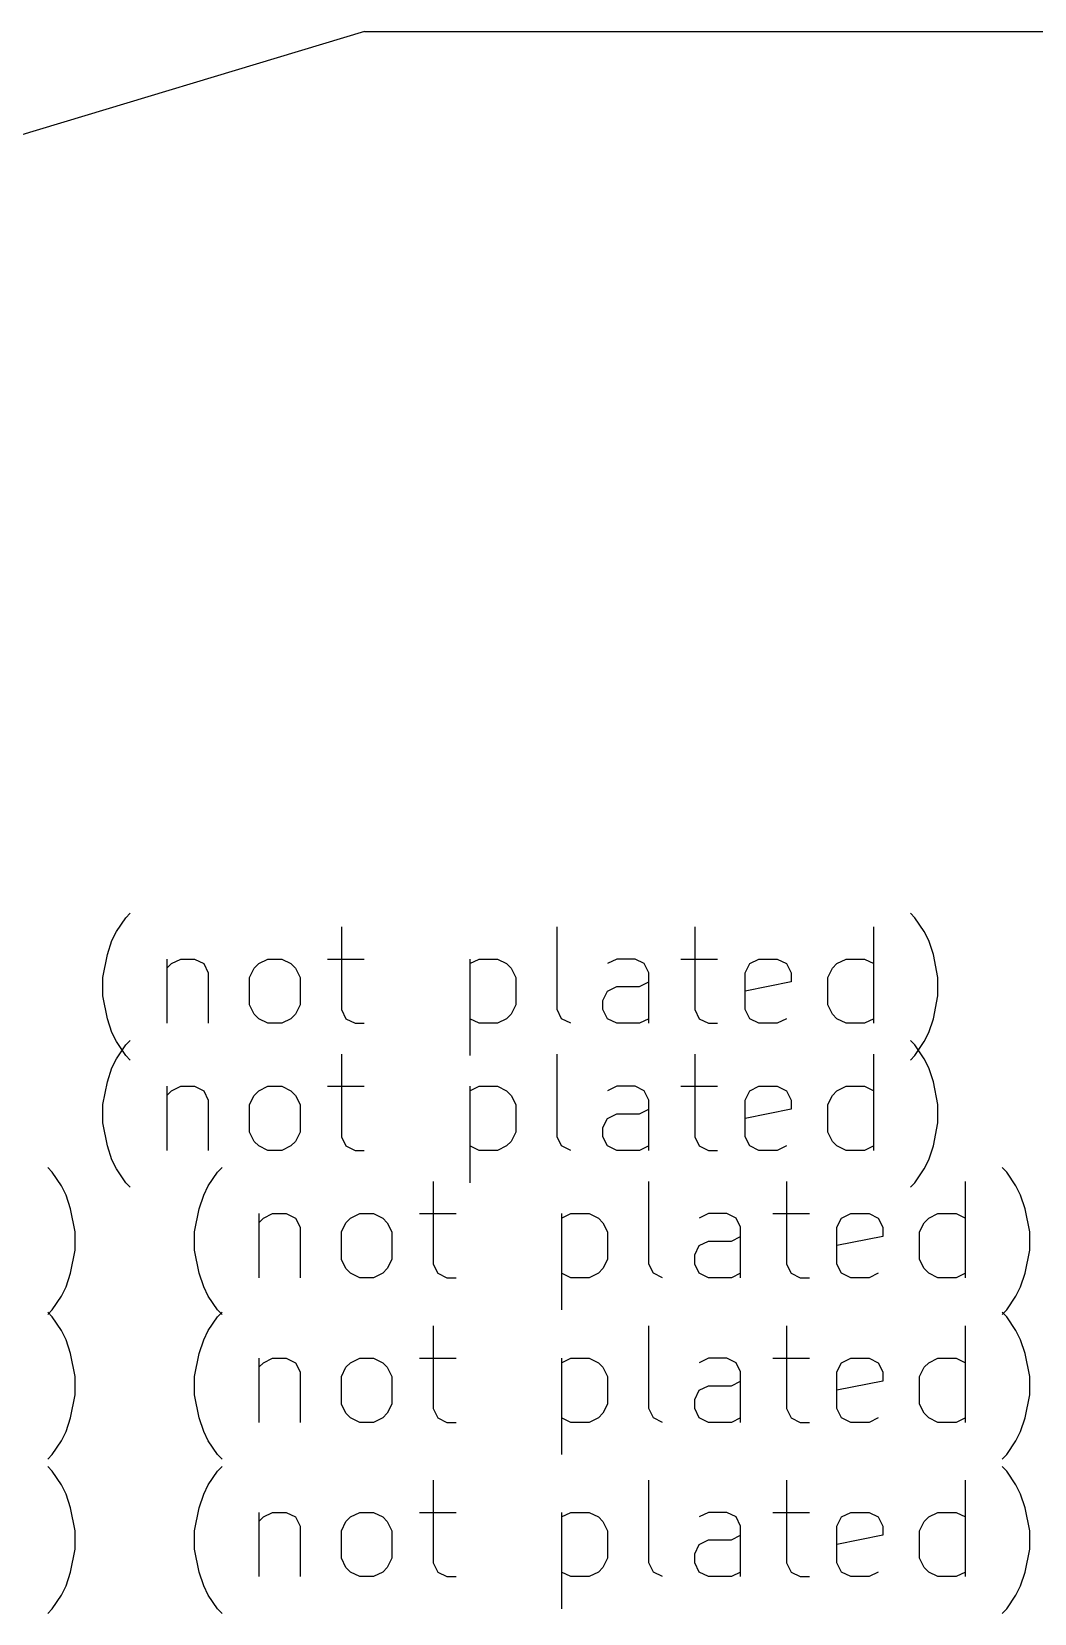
# Model space of a CAD drawing. Extents: x 80 to 226, y -166 to -35.
# Drawn here: x 131.34 to 152.15, y -166.26 to -133.45 of the extents above; entities that cross this region are included whole.
import ezdxf

# ---------------------------------------------------------------- set-up
doc = ezdxf.new("R2010")
doc.units = 0
doc.layers.add('BLACK', color=7, linetype='CONTINUOUS')

msp = doc.modelspace()

# ---------------------------------------------------------------- linework, layer by layer
at = {"layer": 'BLACK', "linetype": 'CONTINUOUS'}
for p, q in [((138.251328, -133.4495), (94.62, -146.5795)), ((138.251328, -133.4495), (187.225, -133.4495)), ((133.104034, -152.117972), (133.29451, -151.832257)), ((133.29451, -151.832257), (133.389749, -151.737019)), ((149.675464, -151.832257), (149.580226, -151.737019)), ((149.86594, -152.117972), (149.675464, -151.832257)), ((133.008796, -152.308448), (133.104034, -152.117972)), ((137.770701, -152.022734), (137.770701, -153.737019)), ((142.246892, -153.737019), (142.246892, -152.022734)), ((145.104035, -152.022734), (145.104035, -153.737019)), ((148.818321, -154.022734), (148.818321, -152.022734)), ((149.961178, -152.308448), (149.86594, -152.117972)), ((132.913558, -152.594162), (133.008796, -152.308448)), ((150.056416, -152.594162), (149.961178, -152.308448)), ((132.81832, -153.070353), (132.913558, -152.594162)), ((134.151653, -152.6894), (134.151653, -154.022734)), ((134.151653, -152.879876), (134.246891, -152.784638)), ((134.246891, -152.784638), (134.437367, -152.6894)), ((134.437367, -152.6894), (134.723082, -152.6894)), ((134.723082, -152.6894), (134.913558, -152.784638)), ((134.913558, -152.784638), (135.008796, -152.975115)), ((135.865939, -153.070353), (135.961177, -152.879876)), ((135.961177, -152.879876), (136.056415, -152.784638)), ((136.056415, -152.784638), (136.246891, -152.6894)), ((136.246891, -152.6894), (136.532606, -152.6894)), ((136.532606, -152.6894), (136.723082, -152.784638)), ((136.723082, -152.784638), (136.81832, -152.879876)), ((136.81832, -152.879876), (136.913558, -153.070353)), ((137.484987, -152.6894), (138.246891, -152.6894)), ((140.437368, -152.6894), (140.437368, -154.6894)), ((140.437368, -152.784638), (140.627844, -152.6894)), ((140.627844, -152.6894), (141.008797, -152.6894)), ((141.008797, -152.6894), (141.199273, -152.784638)), ((141.199273, -152.784638), (141.294511, -152.879876)), ((141.294511, -152.879876), (141.389749, -153.070353)), ((143.484987, -152.6894), (143.294511, -152.784638)), ((143.86594, -152.6894), (143.484987, -152.6894)), ((144.056416, -152.784638), (143.86594, -152.6894)), ((144.151654, -152.975115), (144.056416, -152.784638)), ((144.818321, -152.6894), (145.580225, -152.6894)), ((146.151654, -152.975115), (146.246892, -152.784638)), ((146.246892, -152.784638), (146.437368, -152.6894)), ((146.437368, -152.6894), (146.818321, -152.6894)), ((146.818321, -152.6894), (147.008797, -152.784638)), ((147.008797, -152.784638), (147.104035, -152.975115)), ((147.86594, -153.070353), (147.961178, -152.879876)), ((147.961178, -152.879876), (148.056416, -152.784638)), ((148.056416, -152.784638), (148.246892, -152.6894)), ((148.246892, -152.6894), (148.627845, -152.6894)), ((148.627845, -152.6894), (148.818321, -152.784638)), ((150.151654, -153.070353), (150.056416, -152.594162)), ((132.81832, -153.451305), (132.81832, -153.070353)), ((135.008796, -152.975115), (135.008796, -154.022734)), ((135.865939, -153.641781), (135.865939, -153.070353)), ((136.913558, -153.070353), (136.913558, -153.641781)), ((141.389749, -153.070353), (141.389749, -153.641781)), ((143.961178, -153.260829), (144.151654, -153.165591)), ((144.151654, -154.022734), (144.151654, -152.975115)), ((146.151654, -153.737019), (146.151654, -152.975115)), ((147.104035, -153.165591), (146.151654, -153.356067)), ((147.104035, -152.975115), (147.104035, -153.165591)), ((147.86594, -153.641781), (147.86594, -153.070353)), ((150.151654, -153.451305), (150.151654, -153.070353)), ((132.913558, -153.927496), (132.81832, -153.451305)), ((143.199273, -153.546543), (143.294511, -153.356067)), ((143.199273, -153.737019), (143.199273, -153.546543)), ((143.294511, -153.356067), (143.484987, -153.260829)), ((143.484987, -153.260829), (143.961178, -153.260829)), ((150.056416, -153.927496), (150.151654, -153.451305)), ((135.961177, -153.832257), (135.865939, -153.641781)), ((136.056415, -153.927496), (135.961177, -153.832257)), ((136.81832, -153.832257), (136.723082, -153.927496)), ((136.913558, -153.641781), (136.81832, -153.832257)), ((137.770701, -153.737019), (137.865939, -153.927496)), ((141.294511, -153.832257), (141.199273, -153.927496)), ((141.389749, -153.641781), (141.294511, -153.832257)), ((142.34213, -153.927496), (142.246892, -153.737019)), ((143.294511, -153.927496), (143.199273, -153.737019)), ((145.104035, -153.737019), (145.199273, -153.927496)), ((146.246892, -153.927496), (146.151654, -153.737019)), ((147.961178, -153.832257), (147.86594, -153.641781)), ((148.056416, -153.927496), (147.961178, -153.832257)), ((133.008796, -154.21321), (132.913558, -153.927496)), ((133.104034, -154.403686), (133.008796, -154.21321)), ((136.246891, -154.022734), (136.056415, -153.927496)), ((136.532606, -154.022734), (136.246891, -154.022734)), ((136.723082, -153.927496), (136.532606, -154.022734)), ((137.865939, -153.927496), (138.056415, -154.022734)), ((138.056415, -154.022734), (138.246891, -154.022734)), ((140.627844, -154.022734), (140.437368, -153.927496)), ((141.008797, -154.022734), (140.627844, -154.022734)), ((141.199273, -153.927496), (141.008797, -154.022734)), ((142.532606, -154.022734), (142.34213, -153.927496)), ((143.484987, -154.022734), (143.294511, -153.927496)), ((143.961178, -154.022734), (143.484987, -154.022734)), ((144.151654, -153.927496), (143.961178, -154.022734)), ((145.199273, -153.927496), (145.389749, -154.022734)), ((145.389749, -154.022734), (145.580225, -154.022734)), ((146.437368, -154.022734), (146.246892, -153.927496)), ((146.818321, -154.022734), (146.437368, -154.022734)), ((147.008797, -153.927496), (146.818321, -154.022734)), ((148.246892, -154.022734), (148.056416, -153.927496)), ((148.627845, -154.022734), (148.246892, -154.022734)), ((148.818321, -153.927496), (148.627845, -154.022734)), ((149.86594, -154.403686), (149.961178, -154.21321)), ((149.961178, -154.21321), (150.056416, -153.927496)), ((133.29451, -154.6894), (133.104034, -154.403686)), ((133.104034, -154.757972), (133.29451, -154.472257)), ((133.29451, -154.472257), (133.389749, -154.377019)), ((149.675464, -154.472257), (149.580226, -154.377019)), ((149.675464, -154.6894), (149.86594, -154.403686)), ((149.86594, -154.757972), (149.675464, -154.472257)), ((133.008796, -154.948448), (133.104034, -154.757972)), ((133.389749, -154.784638), (133.29451, -154.6894)), ((137.770701, -154.662734), (137.770701, -156.377019)), ((142.246892, -156.377019), (142.246892, -154.662734)), ((145.104035, -154.662734), (145.104035, -156.377019)), ((148.818321, -156.662734), (148.818321, -154.662734)), ((149.580226, -154.784638), (149.675464, -154.6894)), ((149.961178, -154.948448), (149.86594, -154.757972)), ((132.913558, -155.234162), (133.008796, -154.948448)), ((150.056416, -155.234162), (149.961178, -154.948448)), ((132.81832, -155.710353), (132.913558, -155.234162)), ((134.151653, -155.3294), (134.151653, -156.662734)), ((134.151653, -155.519876), (134.246891, -155.424638)), ((134.246891, -155.424638), (134.437367, -155.3294)), ((134.437367, -155.3294), (134.723082, -155.3294)), ((134.723082, -155.3294), (134.913558, -155.424638)), ((134.913558, -155.424638), (135.008796, -155.615115)), ((135.865939, -155.710353), (135.961177, -155.519876)), ((135.961177, -155.519876), (136.056415, -155.424638)), ((136.056415, -155.424638), (136.246891, -155.3294)), ((136.246891, -155.3294), (136.532606, -155.3294)), ((136.532606, -155.3294), (136.723082, -155.424638)), ((136.723082, -155.424638), (136.81832, -155.519876)), ((136.81832, -155.519876), (136.913558, -155.710353)), ((137.484987, -155.3294), (138.246891, -155.3294)), ((140.437368, -155.3294), (140.437368, -157.3294)), ((140.437368, -155.424638), (140.627844, -155.3294)), ((140.627844, -155.3294), (141.008797, -155.3294)), ((141.008797, -155.3294), (141.199273, -155.424638)), ((141.199273, -155.424638), (141.294511, -155.519876)), ((141.294511, -155.519876), (141.389749, -155.710353)), ((143.484987, -155.3294), (143.294511, -155.424638)), ((143.86594, -155.3294), (143.484987, -155.3294)), ((144.056416, -155.424638), (143.86594, -155.3294)), ((144.151654, -155.615115), (144.056416, -155.424638)), ((144.818321, -155.3294), (145.580225, -155.3294)), ((146.151654, -155.615115), (146.246892, -155.424638)), ((146.246892, -155.424638), (146.437368, -155.3294)), ((146.437368, -155.3294), (146.818321, -155.3294)), ((146.818321, -155.3294), (147.008797, -155.424638)), ((147.008797, -155.424638), (147.104035, -155.615115)), ((147.86594, -155.710353), (147.961178, -155.519876)), ((147.961178, -155.519876), (148.056416, -155.424638)), ((148.056416, -155.424638), (148.246892, -155.3294)), ((148.246892, -155.3294), (148.627845, -155.3294)), ((148.627845, -155.3294), (148.818321, -155.424638)), ((150.151654, -155.710353), (150.056416, -155.234162)), ((132.81832, -156.091305), (132.81832, -155.710353)), ((135.008796, -155.615115), (135.008796, -156.662734)), ((135.865939, -156.281781), (135.865939, -155.710353)), ((136.913558, -155.710353), (136.913558, -156.281781)), ((141.389749, -155.710353), (141.389749, -156.281781)), ((143.961178, -155.900829), (144.151654, -155.805591)), ((144.151654, -156.662734), (144.151654, -155.615115)), ((146.151654, -156.377019), (146.151654, -155.615115)), ((147.104035, -155.805591), (146.151654, -155.996067)), ((147.104035, -155.615115), (147.104035, -155.805591)), ((147.86594, -156.281781), (147.86594, -155.710353)), ((150.151654, -156.091305), (150.151654, -155.710353)), ((132.913558, -156.567496), (132.81832, -156.091305)), ((143.199273, -156.186543), (143.294511, -155.996067)), ((143.199273, -156.377019), (143.199273, -156.186543)), ((143.294511, -155.996067), (143.484987, -155.900829)), ((143.484987, -155.900829), (143.961178, -155.900829)), ((150.056416, -156.567496), (150.151654, -156.091305)), ((135.961177, -156.472257), (135.865939, -156.281781)), ((136.056415, -156.567496), (135.961177, -156.472257)), ((136.81832, -156.472257), (136.723082, -156.567496)), ((136.913558, -156.281781), (136.81832, -156.472257)), ((137.770701, -156.377019), (137.865939, -156.567496)), ((141.294511, -156.472257), (141.199273, -156.567496)), ((141.389749, -156.281781), (141.294511, -156.472257)), ((142.34213, -156.567496), (142.246892, -156.377019)), ((143.294511, -156.567496), (143.199273, -156.377019)), ((145.104035, -156.377019), (145.199273, -156.567496)), ((146.246892, -156.567496), (146.151654, -156.377019)), ((147.961178, -156.472257), (147.86594, -156.281781)), ((148.056416, -156.567496), (147.961178, -156.472257)), ((133.008796, -156.85321), (132.913558, -156.567496)), ((133.104034, -157.043686), (133.008796, -156.85321)), ((136.246891, -156.662734), (136.056415, -156.567496)), ((136.532606, -156.662734), (136.246891, -156.662734)), ((136.723082, -156.567496), (136.532606, -156.662734)), ((137.865939, -156.567496), (138.056415, -156.662734)), ((138.056415, -156.662734), (138.246891, -156.662734)), ((140.627844, -156.662734), (140.437368, -156.567496)), ((141.008797, -156.662734), (140.627844, -156.662734)), ((141.199273, -156.567496), (141.008797, -156.662734)), ((142.532606, -156.662734), (142.34213, -156.567496)), ((143.484987, -156.662734), (143.294511, -156.567496)), ((143.961178, -156.662734), (143.484987, -156.662734)), ((144.151654, -156.567496), (143.961178, -156.662734)), ((145.199273, -156.567496), (145.389749, -156.662734)), ((145.389749, -156.662734), (145.580225, -156.662734)), ((146.437368, -156.662734), (146.246892, -156.567496)), ((146.818321, -156.662734), (146.437368, -156.662734)), ((147.008797, -156.567496), (146.818321, -156.662734)), ((148.246892, -156.662734), (148.056416, -156.567496)), ((148.627845, -156.662734), (148.246892, -156.662734)), ((148.818321, -156.567496), (148.627845, -156.662734)), ((149.86594, -157.043686), (149.961178, -156.85321)), ((149.961178, -156.85321), (150.056416, -156.567496)), ((131.770701, -157.112257), (131.675463, -157.017019)), ((131.961177, -157.397972), (131.770701, -157.112257)), ((133.29451, -157.3294), (133.104034, -157.043686)), ((135.008796, -157.397972), (135.199272, -157.112257)), ((135.199272, -157.112257), (135.294511, -157.017019)), ((149.675464, -157.3294), (149.86594, -157.043686)), ((151.580226, -157.112257), (151.484988, -157.017019)), ((151.770702, -157.397972), (151.580226, -157.112257)), ((132.056415, -157.588448), (131.961177, -157.397972)), ((133.389749, -157.424638), (133.29451, -157.3294)), ((134.913558, -157.588448), (135.008796, -157.397972)), ((139.675463, -157.302734), (139.675463, -159.017019)), ((144.151654, -159.017019), (144.151654, -157.302734)), ((147.008797, -157.302734), (147.008797, -159.017019)), ((149.580226, -157.424638), (149.675464, -157.3294)), ((150.723083, -159.302734), (150.723083, -157.302734)), ((151.86594, -157.588448), (151.770702, -157.397972)), ((132.151653, -157.874162), (132.056415, -157.588448)), ((134.81832, -157.874162), (134.913558, -157.588448)), ((151.961178, -157.874162), (151.86594, -157.588448)), ((132.246891, -158.350353), (132.151653, -157.874162)), ((134.723082, -158.350353), (134.81832, -157.874162)), ((136.056415, -157.9694), (136.056415, -159.302734)), ((136.056415, -158.159876), (136.151653, -158.064638)), ((136.151653, -158.064638), (136.342129, -157.9694)), ((136.342129, -157.9694), (136.627844, -157.9694)), ((136.627844, -157.9694), (136.81832, -158.064638)), ((136.81832, -158.064638), (136.913558, -158.255115)), ((137.770701, -158.350353), (137.865939, -158.159876)), ((137.865939, -158.159876), (137.961177, -158.064638)), ((137.961177, -158.064638), (138.151653, -157.9694)), ((138.151653, -157.9694), (138.437368, -157.9694)), ((138.437368, -157.9694), (138.627844, -158.064638)), ((138.627844, -158.064638), (138.723082, -158.159876)), ((138.723082, -158.159876), (138.81832, -158.350353)), ((139.389749, -157.9694), (140.151653, -157.9694)), ((142.34213, -157.9694), (142.34213, -159.9694)), ((142.34213, -158.064638), (142.532606, -157.9694)), ((142.532606, -157.9694), (142.913559, -157.9694)), ((142.913559, -157.9694), (143.104035, -158.064638)), ((143.104035, -158.064638), (143.199273, -158.159876)), ((143.199273, -158.159876), (143.294511, -158.350353)), ((145.389749, -157.9694), (145.199273, -158.064638)), ((145.770702, -157.9694), (145.389749, -157.9694)), ((145.961178, -158.064638), (145.770702, -157.9694)), ((146.056416, -158.255115), (145.961178, -158.064638)), ((146.723083, -157.9694), (147.484987, -157.9694)), ((148.056416, -158.255115), (148.151654, -158.064638)), ((148.151654, -158.064638), (148.34213, -157.9694)), ((148.34213, -157.9694), (148.723083, -157.9694)), ((148.723083, -157.9694), (148.913559, -158.064638)), ((148.913559, -158.064638), (149.008797, -158.255115)), ((149.770702, -158.350353), (149.86594, -158.159876)), ((149.86594, -158.159876), (149.961178, -158.064638)), ((149.961178, -158.064638), (150.151654, -157.9694)), ((150.151654, -157.9694), (150.532607, -157.9694)), ((150.532607, -157.9694), (150.723083, -158.064638)), ((152.056416, -158.350353), (151.961178, -157.874162)), ((132.246891, -158.731305), (132.246891, -158.350353)), ((134.723082, -158.731305), (134.723082, -158.350353)), ((136.913558, -158.255115), (136.913558, -159.302734)), ((137.770701, -158.921781), (137.770701, -158.350353)), ((138.81832, -158.350353), (138.81832, -158.921781)), ((143.294511, -158.350353), (143.294511, -158.921781)), ((145.86594, -158.540829), (146.056416, -158.445591)), ((146.056416, -159.302734), (146.056416, -158.255115)), ((148.056416, -159.017019), (148.056416, -158.255115)), ((149.008797, -158.445591), (148.056416, -158.636067)), ((149.008797, -158.255115), (149.008797, -158.445591)), ((149.770702, -158.921781), (149.770702, -158.350353)), ((152.056416, -158.731305), (152.056416, -158.350353)), ((132.151653, -159.207496), (132.246891, -158.731305)), ((134.81832, -159.207496), (134.723082, -158.731305)), ((145.104035, -158.826543), (145.199273, -158.636067)), ((145.199273, -158.636067), (145.389749, -158.540829)), ((145.389749, -158.540829), (145.86594, -158.540829)), ((151.961178, -159.207496), (152.056416, -158.731305)), ((137.865939, -159.112257), (137.770701, -158.921781)), ((137.961177, -159.207496), (137.865939, -159.112257)), ((138.723082, -159.112257), (138.627844, -159.207496)), ((138.81832, -158.921781), (138.723082, -159.112257)), ((139.675463, -159.017019), (139.770701, -159.207496)), ((143.199273, -159.112257), (143.104035, -159.207496)), ((143.294511, -158.921781), (143.199273, -159.112257)), ((144.246892, -159.207496), (144.151654, -159.017019)), ((145.104035, -159.017019), (145.104035, -158.826543)), ((145.199273, -159.207496), (145.104035, -159.017019)), ((147.008797, -159.017019), (147.104035, -159.207496)), ((148.151654, -159.207496), (148.056416, -159.017019)), ((149.86594, -159.112257), (149.770702, -158.921781)), ((149.961178, -159.207496), (149.86594, -159.112257)), ((132.056415, -159.49321), (132.151653, -159.207496)), ((134.913558, -159.49321), (134.81832, -159.207496)), ((138.151653, -159.302734), (137.961177, -159.207496)), ((138.437368, -159.302734), (138.151653, -159.302734)), ((138.627844, -159.207496), (138.437368, -159.302734)), ((139.770701, -159.207496), (139.961177, -159.302734)), ((139.961177, -159.302734), (140.151653, -159.302734)), ((142.532606, -159.302734), (142.34213, -159.207496)), ((142.913559, -159.302734), (142.532606, -159.302734)), ((143.104035, -159.207496), (142.913559, -159.302734)), ((144.437368, -159.302734), (144.246892, -159.207496)), ((145.389749, -159.302734), (145.199273, -159.207496)), ((145.86594, -159.302734), (145.389749, -159.302734)), ((146.056416, -159.207496), (145.86594, -159.302734)), ((147.104035, -159.207496), (147.294511, -159.302734)), ((147.294511, -159.302734), (147.484987, -159.302734)), ((148.34213, -159.302734), (148.151654, -159.207496)), ((148.723083, -159.302734), (148.34213, -159.302734)), ((148.913559, -159.207496), (148.723083, -159.302734)), ((150.151654, -159.302734), (149.961178, -159.207496)), ((150.532607, -159.302734), (150.151654, -159.302734)), ((150.723083, -159.207496), (150.532607, -159.302734)), ((151.86594, -159.49321), (151.961178, -159.207496)), ((131.770701, -159.9694), (131.961177, -159.683686)), ((131.961177, -159.683686), (132.056415, -159.49321)), ((135.008796, -159.683686), (134.913558, -159.49321)), ((135.199272, -159.9694), (135.008796, -159.683686)), ((151.580226, -159.9694), (151.770702, -159.683686)), ((151.770702, -159.683686), (151.86594, -159.49321)), ((131.675463, -160.064638), (131.770701, -159.9694)), ((131.770701, -160.112257), (131.675463, -160.017019)), ((131.961177, -160.397972), (131.770701, -160.112257)), ((135.008796, -160.397972), (135.199272, -160.112257)), ((135.294511, -160.064638), (135.199272, -159.9694)), ((135.199272, -160.112257), (135.294511, -160.017019)), ((151.484988, -160.064638), (151.580226, -159.9694)), ((151.580226, -160.112257), (151.484988, -160.017019)), ((151.770702, -160.397972), (151.580226, -160.112257)), ((132.056415, -160.588448), (131.961177, -160.397972)), ((134.913558, -160.588448), (135.008796, -160.397972)), ((139.675463, -160.302734), (139.675463, -162.017019)), ((144.151654, -162.017019), (144.151654, -160.302734)), ((147.008797, -160.302734), (147.008797, -162.017019)), ((150.723083, -162.302734), (150.723083, -160.302734)), ((151.86594, -160.588448), (151.770702, -160.397972)), ((132.151653, -160.874162), (132.056415, -160.588448)), ((134.81832, -160.874162), (134.913558, -160.588448)), ((151.961178, -160.874162), (151.86594, -160.588448)), ((132.246891, -161.350353), (132.151653, -160.874162)), ((134.723082, -161.350353), (134.81832, -160.874162)), ((136.056415, -160.9694), (136.056415, -162.302734)), ((136.056415, -161.159876), (136.151653, -161.064638)), ((136.151653, -161.064638), (136.342129, -160.9694)), ((136.342129, -160.9694), (136.627844, -160.9694)), ((136.627844, -160.9694), (136.81832, -161.064638)), ((136.81832, -161.064638), (136.913558, -161.255115)), ((137.865939, -161.159876), (137.961177, -161.064638)), ((137.961177, -161.064638), (138.151653, -160.9694)), ((138.151653, -160.9694), (138.437368, -160.9694)), ((138.437368, -160.9694), (138.627844, -161.064638)), ((138.627844, -161.064638), (138.723082, -161.159876)), ((139.389749, -160.9694), (140.151653, -160.9694)), ((142.34213, -160.9694), (142.34213, -162.9694)), ((142.34213, -161.064638), (142.532606, -160.9694)), ((142.532606, -160.9694), (142.913559, -160.9694)), ((142.913559, -160.9694), (143.104035, -161.064638)), ((143.104035, -161.064638), (143.199273, -161.159876)), ((145.389749, -160.9694), (145.199273, -161.064638)), ((145.770702, -160.9694), (145.389749, -160.9694)), ((145.961178, -161.064638), (145.770702, -160.9694)), ((146.056416, -161.255115), (145.961178, -161.064638)), ((146.723083, -160.9694), (147.484987, -160.9694)), ((148.056416, -161.255115), (148.151654, -161.064638)), ((148.151654, -161.064638), (148.34213, -160.9694)), ((148.34213, -160.9694), (148.723083, -160.9694)), ((148.723083, -160.9694), (148.913559, -161.064638)), ((148.913559, -161.064638), (149.008797, -161.255115)), ((149.86594, -161.159876), (149.961178, -161.064638)), ((149.961178, -161.064638), (150.151654, -160.9694)), ((150.151654, -160.9694), (150.532607, -160.9694)), ((150.532607, -160.9694), (150.723083, -161.064638)), ((152.056416, -161.350353), (151.961178, -160.874162)), ((132.246891, -161.731305), (132.246891, -161.350353)), ((134.723082, -161.731305), (134.723082, -161.350353)), ((136.913558, -161.255115), (136.913558, -162.302734)), ((137.770701, -161.350353), (137.865939, -161.159876)), ((137.770701, -161.921781), (137.770701, -161.350353)), ((138.723082, -161.159876), (138.81832, -161.350353)), ((138.81832, -161.350353), (138.81832, -161.921781)), ((143.199273, -161.159876), (143.294511, -161.350353)), ((143.294511, -161.350353), (143.294511, -161.921781)), ((145.86594, -161.540829), (146.056416, -161.445591)), ((146.056416, -162.302734), (146.056416, -161.255115)), ((148.056416, -162.017019), (148.056416, -161.255115)), ((149.008797, -161.445591), (148.056416, -161.636067)), ((149.008797, -161.255115), (149.008797, -161.445591)), ((149.770702, -161.350353), (149.86594, -161.159876)), ((149.770702, -161.921781), (149.770702, -161.350353)), ((152.056416, -161.731305), (152.056416, -161.350353)), ((132.151653, -162.207496), (132.246891, -161.731305)), ((134.81832, -162.207496), (134.723082, -161.731305)), ((145.104035, -161.826543), (145.199273, -161.636067)), ((145.199273, -161.636067), (145.389749, -161.540829)), ((145.389749, -161.540829), (145.86594, -161.540829)), ((151.961178, -162.207496), (152.056416, -161.731305)), ((137.865939, -162.112257), (137.770701, -161.921781)), ((138.81832, -161.921781), (138.723082, -162.112257)), ((139.675463, -162.017019), (139.770701, -162.207496)), ((143.294511, -161.921781), (143.199273, -162.112257)), ((144.246892, -162.207496), (144.151654, -162.017019)), ((145.104035, -162.017019), (145.104035, -161.826543)), ((145.199273, -162.207496), (145.104035, -162.017019)), ((147.008797, -162.017019), (147.104035, -162.207496)), ((148.151654, -162.207496), (148.056416, -162.017019)), ((149.86594, -162.112257), (149.770702, -161.921781)), ((132.056415, -162.49321), (132.151653, -162.207496)), ((134.913558, -162.49321), (134.81832, -162.207496)), ((137.961177, -162.207496), (137.865939, -162.112257)), ((138.151653, -162.302734), (137.961177, -162.207496)), ((138.437368, -162.302734), (138.151653, -162.302734)), ((138.627844, -162.207496), (138.437368, -162.302734)), ((138.723082, -162.112257), (138.627844, -162.207496)), ((139.770701, -162.207496), (139.961177, -162.302734)), ((139.961177, -162.302734), (140.151653, -162.302734)), ((142.532606, -162.302734), (142.34213, -162.207496)), ((142.913559, -162.302734), (142.532606, -162.302734)), ((143.104035, -162.207496), (142.913559, -162.302734)), ((143.199273, -162.112257), (143.104035, -162.207496)), ((144.437368, -162.302734), (144.246892, -162.207496)), ((145.389749, -162.302734), (145.199273, -162.207496)), ((145.86594, -162.302734), (145.389749, -162.302734)), ((146.056416, -162.207496), (145.86594, -162.302734)), ((147.104035, -162.207496), (147.294511, -162.302734)), ((147.294511, -162.302734), (147.484987, -162.302734)), ((148.34213, -162.302734), (148.151654, -162.207496)), ((148.723083, -162.302734), (148.34213, -162.302734)), ((148.913559, -162.207496), (148.723083, -162.302734)), ((149.961178, -162.207496), (149.86594, -162.112257)), ((150.151654, -162.302734), (149.961178, -162.207496)), ((150.532607, -162.302734), (150.151654, -162.302734)), ((150.723083, -162.207496), (150.532607, -162.302734)), ((151.86594, -162.49321), (151.961178, -162.207496)), ((131.770701, -162.9694), (131.961177, -162.683686)), ((131.961177, -162.683686), (132.056415, -162.49321)), ((135.008796, -162.683686), (134.913558, -162.49321)), ((135.199272, -162.9694), (135.008796, -162.683686)), ((151.580226, -162.9694), (151.770702, -162.683686)), ((151.770702, -162.683686), (151.86594, -162.49321)), ((131.675463, -163.064638), (131.770701, -162.9694)), ((135.294511, -163.064638), (135.199272, -162.9694)), ((151.484988, -163.064638), (151.580226, -162.9694)), ((131.770701, -163.312257), (131.675463, -163.217019)), ((131.961177, -163.597972), (131.770701, -163.312257)), ((135.008796, -163.597972), (135.199272, -163.312257)), ((135.199272, -163.312257), (135.294511, -163.217019)), ((151.580226, -163.312257), (151.484988, -163.217019)), ((151.770702, -163.597972), (151.580226, -163.312257)), ((132.056415, -163.788448), (131.961177, -163.597972)), ((134.913558, -163.788448), (135.008796, -163.597972)), ((139.675463, -163.502734), (139.675463, -165.217019)), ((144.151654, -165.217019), (144.151654, -163.502734)), ((147.008797, -163.502734), (147.008797, -165.217019)), ((150.723083, -165.502734), (150.723083, -163.502734)), ((151.86594, -163.788448), (151.770702, -163.597972)), ((132.151653, -164.074162), (132.056415, -163.788448)), ((132.246891, -164.550353), (132.151653, -164.074162)), ((134.723082, -164.550353), (134.81832, -164.074162)), ((134.81832, -164.074162), (134.913558, -163.788448)), ((151.961178, -164.074162), (151.86594, -163.788448)), ((152.056416, -164.550353), (151.961178, -164.074162)), ((136.056415, -164.1694), (136.056415, -165.502734)), ((136.056415, -164.359876), (136.151653, -164.264638)), ((136.151653, -164.264638), (136.342129, -164.1694)), ((136.342129, -164.1694), (136.627844, -164.1694)), ((136.627844, -164.1694), (136.81832, -164.264638)), ((136.81832, -164.264638), (136.913558, -164.455115)), ((137.770701, -164.550353), (137.865939, -164.359876)), ((137.865939, -164.359876), (137.961177, -164.264638)), ((137.961177, -164.264638), (138.151653, -164.1694)), ((138.151653, -164.1694), (138.437368, -164.1694)), ((138.437368, -164.1694), (138.627844, -164.264638)), ((138.627844, -164.264638), (138.723082, -164.359876)), ((138.723082, -164.359876), (138.81832, -164.550353)), ((139.389749, -164.1694), (140.151653, -164.1694)), ((142.34213, -164.1694), (142.34213, -166.1694)), ((142.34213, -164.264638), (142.532606, -164.1694)), ((142.532606, -164.1694), (142.913559, -164.1694)), ((142.913559, -164.1694), (143.104035, -164.264638)), ((143.104035, -164.264638), (143.199273, -164.359876)), ((143.199273, -164.359876), (143.294511, -164.550353)), ((145.389749, -164.1694), (145.199273, -164.264638)), ((145.770702, -164.1694), (145.389749, -164.1694)), ((145.961178, -164.264638), (145.770702, -164.1694)), ((146.056416, -164.455115), (145.961178, -164.264638)), ((146.723083, -164.1694), (147.484987, -164.1694)), ((148.056416, -164.455115), (148.151654, -164.264638)), ((148.151654, -164.264638), (148.34213, -164.1694)), ((148.34213, -164.1694), (148.723083, -164.1694)), ((148.723083, -164.1694), (148.913559, -164.264638)), ((148.913559, -164.264638), (149.008797, -164.455115)), ((149.770702, -164.550353), (149.86594, -164.359876)), ((149.86594, -164.359876), (149.961178, -164.264638)), ((149.961178, -164.264638), (150.151654, -164.1694)), ((150.151654, -164.1694), (150.532607, -164.1694)), ((150.532607, -164.1694), (150.723083, -164.264638)), ((132.246891, -164.931305), (132.246891, -164.550353)), ((134.723082, -164.931305), (134.723082, -164.550353)), ((136.913558, -164.455115), (136.913558, -165.502734)), ((137.770701, -165.121781), (137.770701, -164.550353)), ((138.81832, -164.550353), (138.81832, -165.121781)), ((143.294511, -164.550353), (143.294511, -165.121781)), ((145.86594, -164.740829), (146.056416, -164.645591)), ((146.056416, -165.502734), (146.056416, -164.455115)), ((148.056416, -165.217019), (148.056416, -164.455115)), ((149.008797, -164.645591), (148.056416, -164.836067)), ((149.008797, -164.455115), (149.008797, -164.645591)), ((149.770702, -165.121781), (149.770702, -164.550353)), ((152.056416, -164.931305), (152.056416, -164.550353)), ((132.151653, -165.407496), (132.246891, -164.931305)), ((134.81832, -165.407496), (134.723082, -164.931305)), ((145.104035, -165.026543), (145.199273, -164.836067)), ((145.104035, -165.217019), (145.104035, -165.026543)), ((145.199273, -164.836067), (145.389749, -164.740829)), ((145.389749, -164.740829), (145.86594, -164.740829)), ((151.961178, -165.407496), (152.056416, -164.931305)), ((137.865939, -165.312257), (137.770701, -165.121781)), ((137.961177, -165.407496), (137.865939, -165.312257)), ((138.723082, -165.312257), (138.627844, -165.407496)), ((138.81832, -165.121781), (138.723082, -165.312257)), ((139.675463, -165.217019), (139.770701, -165.407496)), ((143.199273, -165.312257), (143.104035, -165.407496)), ((143.294511, -165.121781), (143.199273, -165.312257)), ((144.246892, -165.407496), (144.151654, -165.217019)), ((145.199273, -165.407496), (145.104035, -165.217019)), ((147.008797, -165.217019), (147.104035, -165.407496)), ((148.151654, -165.407496), (148.056416, -165.217019)), ((149.86594, -165.312257), (149.770702, -165.121781)), ((149.961178, -165.407496), (149.86594, -165.312257)), ((131.961177, -165.883686), (132.056415, -165.69321)), ((132.056415, -165.69321), (132.151653, -165.407496)), ((134.913558, -165.69321), (134.81832, -165.407496)), ((135.008796, -165.883686), (134.913558, -165.69321)), ((138.151653, -165.502734), (137.961177, -165.407496)), ((138.437368, -165.502734), (138.151653, -165.502734)), ((138.627844, -165.407496), (138.437368, -165.502734)), ((139.770701, -165.407496), (139.961177, -165.502734)), ((139.961177, -165.502734), (140.151653, -165.502734)), ((142.532606, -165.502734), (142.34213, -165.407496)), ((142.913559, -165.502734), (142.532606, -165.502734)), ((143.104035, -165.407496), (142.913559, -165.502734)), ((144.437368, -165.502734), (144.246892, -165.407496)), ((145.389749, -165.502734), (145.199273, -165.407496)), ((145.86594, -165.502734), (145.389749, -165.502734)), ((146.056416, -165.407496), (145.86594, -165.502734)), ((147.104035, -165.407496), (147.294511, -165.502734)), ((147.294511, -165.502734), (147.484987, -165.502734)), ((148.34213, -165.502734), (148.151654, -165.407496)), ((148.723083, -165.502734), (148.34213, -165.502734)), ((148.913559, -165.407496), (148.723083, -165.502734)), ((150.151654, -165.502734), (149.961178, -165.407496)), ((150.532607, -165.502734), (150.151654, -165.502734)), ((150.723083, -165.407496), (150.532607, -165.502734)), ((151.770702, -165.883686), (151.86594, -165.69321)), ((151.86594, -165.69321), (151.961178, -165.407496)), ((131.770701, -166.1694), (131.961177, -165.883686)), ((135.199272, -166.1694), (135.008796, -165.883686)), ((151.580226, -166.1694), (151.770702, -165.883686)), ((131.675463, -166.264638), (131.770701, -166.1694)), ((135.294511, -166.264638), (135.199272, -166.1694)), ((151.484988, -166.264638), (151.580226, -166.1694))]:
    msp.add_line(p, q, dxfattribs=at)

doc.saveas('drawing.dxf')
